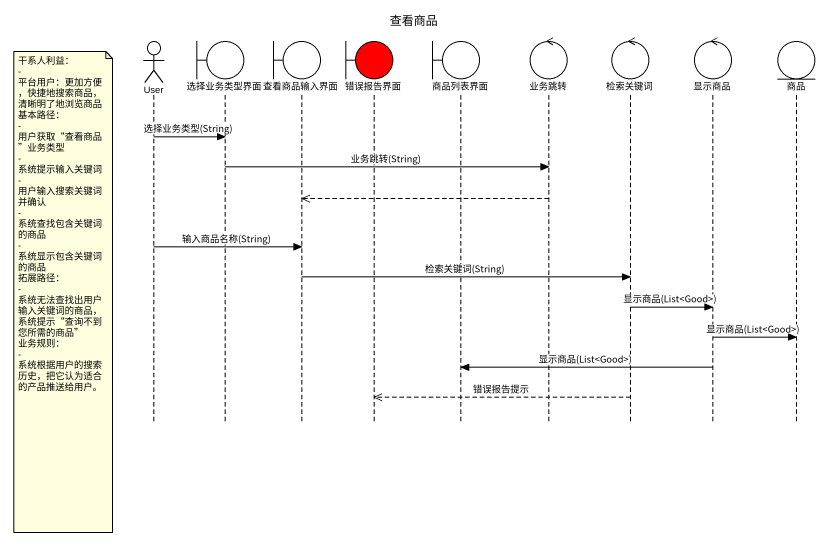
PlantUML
@startuml
title 查看商品
hide footbox
actor User
boundary 选择业务类型界面
boundary 查看商品输入界面
boundary 错误报告界面 #FF0000
boundary 商品列表界面
control 业务跳转
control 检索关键词
control 显示商品
entity 商品

User -> 选择业务类型界面 : 选择业务类型(String)
选择业务类型界面 -> 业务跳转 : 业务跳转(String)
业务跳转 -->> 查看商品输入界面
User -> 查看商品输入界面 : 输入商品名称(String)
查看商品输入界面 -> 检索关键词 : 检索关键词(String)
note left of User
  干系人利益：
  - 平台用户：更加方便，快捷地搜索商品，清晰明了地浏览商品
  基本路径：
  - 用户获取“查看商品”业务类型
  - 系统提示输入关键词
  - 用户输入搜索关键词并确认
  - 系统查找包含关键词的商品
  - 系统显示包含关键词的商品
  拓展路径：
  - 系统无法查找出用户输入关键词的商品，系统提示“查询不到您所需的商品”
  业务规则：
  - 系统根据用户的搜索历史，把它认为适合的产品推送给用户。
end note
检索关键词 -> 显示商品 : 显示商品(List<Good>)
显示商品 -> 商品 : 显示商品(List<Good>)
显示商品 -> 商品列表界面 : 显示商品(List<Good>)
检索关键词 -->> 错误报告界面 : 错误报告提示
@enduml
